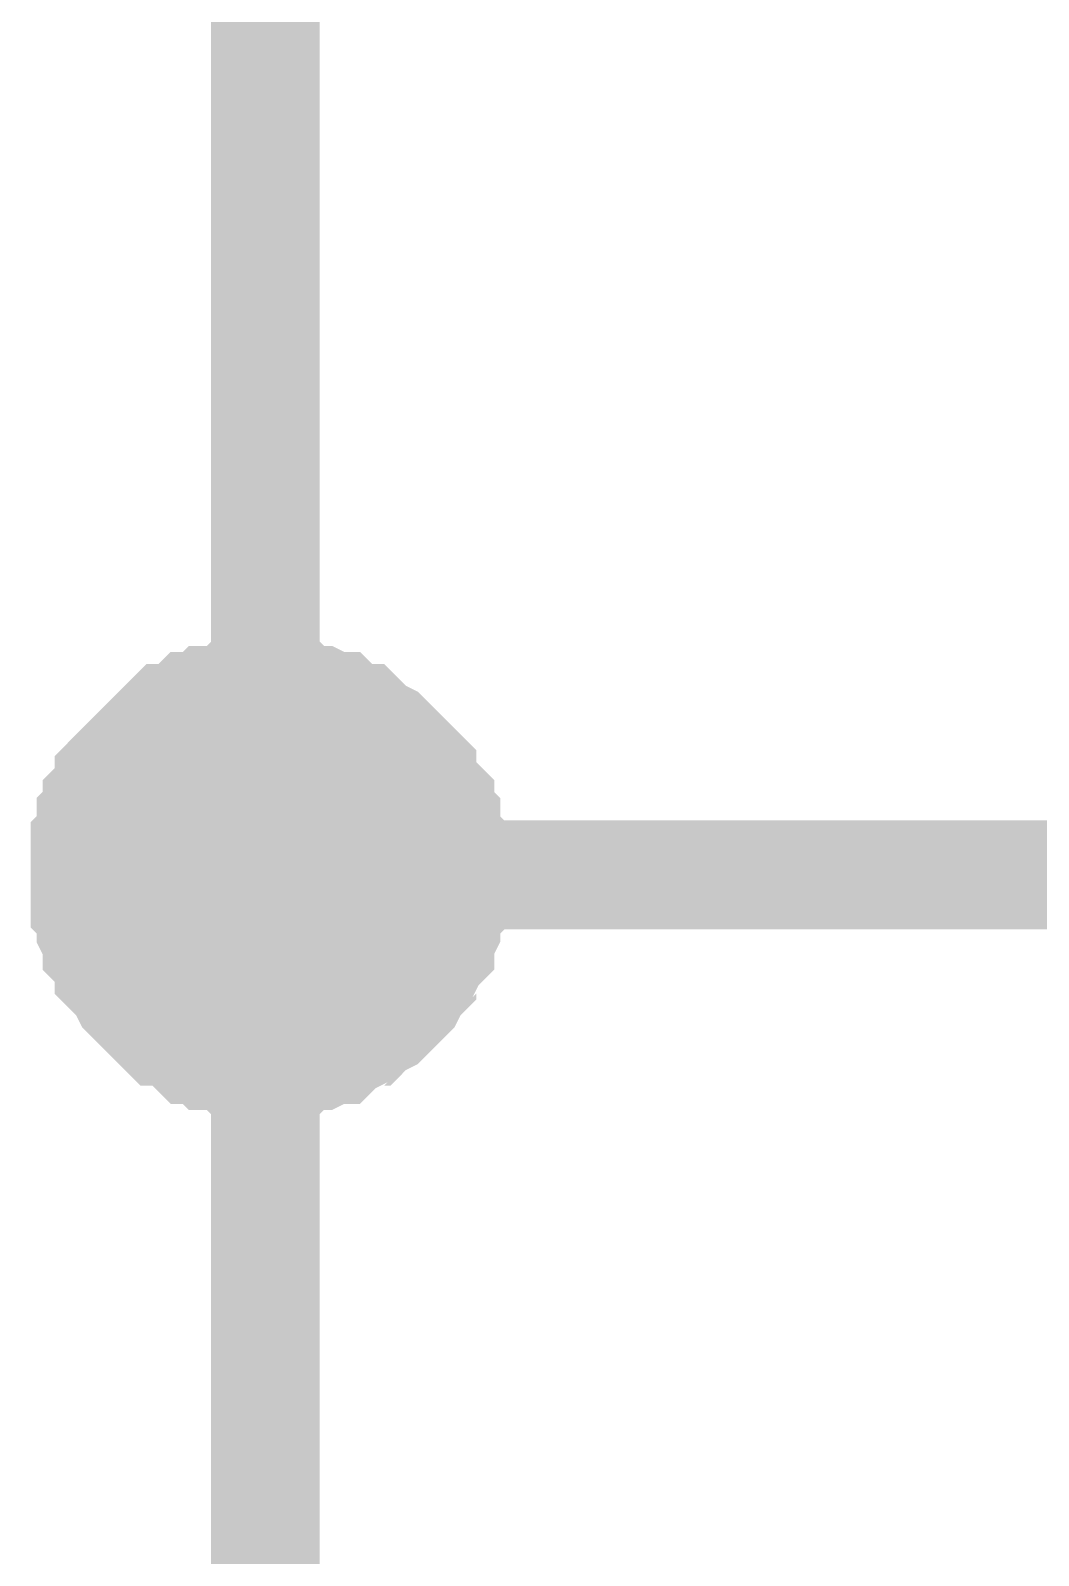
# Model space of a CAD drawing. Header units: millimetres. Extents: x 0 to 420, y 0 to 297.
# Drawn here: x 214.352 to 217.126, y 98.126 to 102.323 of the extents above; entities that cross this region are included whole.
import ezdxf

# ---------------------------------------------------------------- set-up
doc = ezdxf.new("R2010")
doc.units = ezdxf.units.MM
doc.layers.add('Sheet', color=255, linetype='Continuous')

msp = doc.modelspace()

# ---------------------------------------------------------------- linework, layer by layer
at = {"layer": 'Sheet'}
for points, const_width in [([(217.4976, 99.9991), (214.9984, 99.9991), (214.9984, 104.9998), (214.9984, 109.9841), (242.4898, 109.9841)], 0.2997), ([(214.5019, 99.9991), (214.5019, 100.0322), (214.5019, 100.0487), (214.5019, 100.0818), (214.5184, 100.0984), (214.5184, 100.1315), (214.5184, 100.1481), (214.535, 100.1646), (214.535, 100.1978), (214.5515, 100.2143), (214.5681, 100.2309), (214.5681, 100.264), (214.5846, 100.2806), (214.6012, 100.2971), (214.6177, 100.3137), (214.6343, 100.3302), (214.6509, 100.3468), (214.6674, 100.3633), (214.684, 100.3799), (214.7005, 100.3965), (214.7171, 100.413), (214.7336, 100.4296), (214.7667, 100.4296), (214.7833, 100.4461), (214.7998, 100.4627), (214.8329, 100.4627), (214.8495, 100.4793), (214.866, 100.4793), (214.8991, 100.4793), (214.9157, 100.4958), (214.9488, 100.4958), (214.9653, 100.4958), (214.9984, 100.4958)], 0.2997), ([(214.5019, 99.9991), (214.5019, 100.0322), (214.5019, 100.0487), (214.5019, 100.0818), (214.5184, 100.0984), (214.5184, 100.1315), (214.5184, 100.1481), (214.535, 100.1646), (214.535, 100.1978), (214.5515, 100.2143), (214.5681, 100.2309), (214.5681, 100.264), (214.5846, 100.2806), (214.6012, 100.2971), (214.6177, 100.3137), (214.6343, 100.3302), (214.6509, 100.3468), (214.6674, 100.3633), (214.684, 100.3799), (214.7005, 100.3965), (214.7171, 100.413), (214.7336, 100.4296), (214.7667, 100.4296), (214.7833, 100.4461), (214.7998, 100.4627), (214.8329, 100.4627), (214.8495, 100.4793), (214.866, 100.4793), (214.8991, 100.4793), (214.9157, 100.4958), (214.9488, 100.4958), (214.9653, 100.4958), (214.9984, 100.4958)], 0.2997), ([(214.5019, 99.9991), (214.5019, 100.0322), (214.5019, 100.0487), (214.5019, 100.0818), (214.5184, 100.0984), (214.5184, 100.1315), (214.5184, 100.1481), (214.535, 100.1646), (214.535, 100.1978), (214.5515, 100.2143), (214.5681, 100.2309), (214.5681, 100.264), (214.5846, 100.2806), (214.6012, 100.2971), (214.6177, 100.3137), (214.6343, 100.3302), (214.6509, 100.3468), (214.6674, 100.3633), (214.684, 100.3799), (214.7005, 100.3965), (214.7171, 100.413), (214.7336, 100.4296), (214.7667, 100.4296), (214.7833, 100.4461), (214.7998, 100.4627), (214.8329, 100.4627), (214.8495, 100.4793), (214.866, 100.4793), (214.8991, 100.4793), (214.9157, 100.4958), (214.9488, 100.4958), (214.9653, 100.4958), (214.9984, 100.4958)], 0.2997), ([(214.5019, 99.9991), (214.5019, 100.0322), (214.5019, 100.0487), (214.5019, 100.0818), (214.5184, 100.0984), (214.5184, 100.1315), (214.5184, 100.1481), (214.535, 100.1646), (214.535, 100.1978), (214.5515, 100.2143), (214.5681, 100.2309), (214.5681, 100.264), (214.5846, 100.2806), (214.6012, 100.2971), (214.6177, 100.3137), (214.6343, 100.3302), (214.6509, 100.3468), (214.6674, 100.3633), (214.684, 100.3799), (214.7005, 100.3965), (214.7171, 100.413), (214.7336, 100.4296), (214.7667, 100.4296), (214.7833, 100.4461), (214.7998, 100.4627), (214.8329, 100.4627), (214.8495, 100.4793), (214.866, 100.4793), (214.8991, 100.4793), (214.9157, 100.4958), (214.9488, 100.4958), (214.9653, 100.4958), (214.9984, 100.4958)], 0.2997), ([(214.9984, 100.4958), (214.9984, 100.4958)], 0.2997), ([(214.9984, 100.4958), (215.0315, 100.4958), (215.0481, 100.4958), (215.0812, 100.4958), (215.0977, 100.4793), (215.1308, 100.4793), (215.1474, 100.4793), (215.1805, 100.4627), (215.197, 100.4627), (215.2136, 100.4461), (215.2467, 100.4296), (215.2632, 100.4296), (215.2798, 100.413), (215.2963, 100.3965), (215.3294, 100.3799), (215.346, 100.3633), (215.3625, 100.3468), (215.3791, 100.3302), (215.3956, 100.3137), (215.4122, 100.2971), (215.4288, 100.2806), (215.4288, 100.264), (215.4453, 100.2309), (215.4619, 100.2143), (215.4784, 100.1978), (215.4784, 100.1646), (215.495, 100.1481), (215.495, 100.1315), (215.495, 100.0984), (215.5115, 100.0818), (215.5115, 100.0487), (215.5115, 100.0322), (215.5115, 99.9991)], 0.2997), ([(214.9984, 100.4958), (214.9984, 100.4958)], 0.2997), ([(214.9984, 100.4958), (215.0315, 100.4958), (215.0481, 100.4958), (215.0812, 100.4958), (215.0977, 100.4793), (215.1308, 100.4793), (215.1474, 100.4793), (215.1805, 100.4627), (215.197, 100.4627), (215.2136, 100.4461), (215.2467, 100.4296), (215.2632, 100.4296), (215.2798, 100.413), (215.2963, 100.3965), (215.3294, 100.3799), (215.346, 100.3633), (215.3625, 100.3468), (215.3791, 100.3302), (215.3956, 100.3137), (215.4122, 100.2971), (215.4288, 100.2806), (215.4288, 100.264), (215.4453, 100.2309), (215.4619, 100.2143), (215.4784, 100.1978), (215.4784, 100.1646), (215.495, 100.1481), (215.495, 100.1315), (215.495, 100.0984), (215.5115, 100.0818), (215.5115, 100.0487), (215.5115, 100.0322), (215.5115, 99.9991)], 0.2997), ([(214.9984, 100.4958), (214.9984, 100.4958)], 0.2997), ([(214.9984, 100.4958), (215.0315, 100.4958), (215.0481, 100.4958), (215.0812, 100.4958), (215.0977, 100.4793), (215.1308, 100.4793), (215.1474, 100.4793), (215.1805, 100.4627), (215.197, 100.4627), (215.2136, 100.4461), (215.2467, 100.4296), (215.2632, 100.4296), (215.2798, 100.413), (215.2963, 100.3965), (215.3294, 100.3799), (215.346, 100.3633), (215.3625, 100.3468), (215.3791, 100.3302), (215.3956, 100.3137), (215.4122, 100.2971), (215.4288, 100.2806), (215.4288, 100.264), (215.4453, 100.2309), (215.4619, 100.2143), (215.4784, 100.1978), (215.4784, 100.1646), (215.495, 100.1481), (215.495, 100.1315), (215.495, 100.0984), (215.5115, 100.0818), (215.5115, 100.0487), (215.5115, 100.0322), (215.5115, 99.9991)], 0.2997), ([(214.9984, 100.4958), (214.9984, 100.4958)], 0.2997), ([(214.9984, 100.4958), (215.0315, 100.4958), (215.0481, 100.4958), (215.0812, 100.4958), (215.0977, 100.4793), (215.1308, 100.4793), (215.1474, 100.4793), (215.1805, 100.4627), (215.197, 100.4627), (215.2136, 100.4461), (215.2467, 100.4296), (215.2632, 100.4296), (215.2798, 100.413), (215.2963, 100.3965), (215.3294, 100.3799), (215.346, 100.3633), (215.3625, 100.3468), (215.3791, 100.3302), (215.3956, 100.3137), (215.4122, 100.2971), (215.4288, 100.2806), (215.4288, 100.264), (215.4453, 100.2309), (215.4619, 100.2143), (215.4784, 100.1978), (215.4784, 100.1646), (215.495, 100.1481), (215.495, 100.1315), (215.495, 100.0984), (215.5115, 100.0818), (215.5115, 100.0487), (215.5115, 100.0322), (215.5115, 99.9991)], 0.2997), ([(214.5019, 99.9991), (214.5019, 100.0322), (214.5019, 100.0487), (214.5019, 100.0818), (214.5184, 100.0984), (214.5184, 100.1315), (214.5184, 100.1481), (214.535, 100.1646), (214.535, 100.1978), (214.5515, 100.2143), (214.5681, 100.2309), (214.5681, 100.264), (214.5846, 100.2806), (214.6012, 100.2971), (214.6177, 100.3137), (214.6343, 100.3302), (214.6509, 100.3468), (214.6674, 100.3633), (214.684, 100.3799), (214.7005, 100.3965), (214.7171, 100.413), (214.7336, 100.4296), (214.7667, 100.4296), (214.7833, 100.4461), (214.7998, 100.4627), (214.8329, 100.4627), (214.8495, 100.4793), (214.866, 100.4793), (214.8991, 100.4793), (214.9157, 100.4958), (214.9488, 100.4958), (214.9653, 100.4958), (214.9984, 100.4958)], 0.0991), ([(214.5019, 99.9991), (214.5019, 100.0322), (214.5019, 100.0487), (214.5019, 100.0818), (214.5184, 100.0984), (214.5184, 100.1315), (214.5184, 100.1481), (214.535, 100.1646), (214.535, 100.1978), (214.5515, 100.2143), (214.5681, 100.2309), (214.5681, 100.264), (214.5846, 100.2806), (214.6012, 100.2971), (214.6177, 100.3137), (214.6343, 100.3302), (214.6509, 100.3468), (214.6674, 100.3633), (214.684, 100.3799), (214.7005, 100.3965), (214.7171, 100.413), (214.7336, 100.4296), (214.7667, 100.4296), (214.7833, 100.4461), (214.7998, 100.4627), (214.8329, 100.4627), (214.8495, 100.4793), (214.866, 100.4793), (214.8991, 100.4793), (214.9157, 100.4958), (214.9488, 100.4958), (214.9653, 100.4958), (214.9984, 100.4958)], 0.0991), ([(214.5019, 99.9991), (214.5019, 100.0322), (214.5019, 100.0487), (214.5019, 100.0818), (214.5184, 100.0984), (214.5184, 100.1315), (214.5184, 100.1481), (214.535, 100.1646), (214.535, 100.1978), (214.5515, 100.2143), (214.5681, 100.2309), (214.5681, 100.264), (214.5846, 100.2806), (214.6012, 100.2971), (214.6177, 100.3137), (214.6343, 100.3302), (214.6509, 100.3468), (214.6674, 100.3633), (214.684, 100.3799), (214.7005, 100.3965), (214.7171, 100.413), (214.7336, 100.4296), (214.7667, 100.4296), (214.7833, 100.4461), (214.7998, 100.4627), (214.8329, 100.4627), (214.8495, 100.4793), (214.866, 100.4793), (214.8991, 100.4793), (214.9157, 100.4958), (214.9488, 100.4958), (214.9653, 100.4958), (214.9984, 100.4958)], 0.0991), ([(214.5019, 99.9991), (214.5019, 100.0322), (214.5019, 100.0487), (214.5019, 100.0818), (214.5184, 100.0984), (214.5184, 100.1315), (214.5184, 100.1481), (214.535, 100.1646), (214.535, 100.1978), (214.5515, 100.2143), (214.5681, 100.2309), (214.5681, 100.264), (214.5846, 100.2806), (214.6012, 100.2971), (214.6177, 100.3137), (214.6343, 100.3302), (214.6509, 100.3468), (214.6674, 100.3633), (214.684, 100.3799), (214.7005, 100.3965), (214.7171, 100.413), (214.7336, 100.4296), (214.7667, 100.4296), (214.7833, 100.4461), (214.7998, 100.4627), (214.8329, 100.4627), (214.8495, 100.4793), (214.866, 100.4793), (214.8991, 100.4793), (214.9157, 100.4958), (214.9488, 100.4958), (214.9653, 100.4958), (214.9984, 100.4958)], 0.0991), ([(214.9984, 100.4958), (214.9984, 100.4958)], 0.0991), ([(214.9984, 100.4958), (215.0315, 100.4958), (215.0481, 100.4958), (215.0812, 100.4958), (215.0977, 100.4793), (215.1308, 100.4793), (215.1474, 100.4793), (215.1805, 100.4627), (215.197, 100.4627), (215.2136, 100.4461), (215.2467, 100.4296), (215.2632, 100.4296), (215.2798, 100.413), (215.2963, 100.3965), (215.3294, 100.3799), (215.346, 100.3633), (215.3625, 100.3468), (215.3791, 100.3302), (215.3956, 100.3137), (215.4122, 100.2971), (215.4288, 100.2806), (215.4288, 100.264), (215.4453, 100.2309), (215.4619, 100.2143), (215.4784, 100.1978), (215.4784, 100.1646), (215.495, 100.1481), (215.495, 100.1315), (215.495, 100.0984), (215.5115, 100.0818), (215.5115, 100.0487), (215.5115, 100.0322), (215.5115, 99.9991)], 0.0991), ([(214.9984, 100.4958), (214.9984, 100.4958)], 0.0991), ([(214.9984, 100.4958), (215.0315, 100.4958), (215.0481, 100.4958), (215.0812, 100.4958), (215.0977, 100.4793), (215.1308, 100.4793), (215.1474, 100.4793), (215.1805, 100.4627), (215.197, 100.4627), (215.2136, 100.4461), (215.2467, 100.4296), (215.2632, 100.4296), (215.2798, 100.413), (215.2963, 100.3965), (215.3294, 100.3799), (215.346, 100.3633), (215.3625, 100.3468), (215.3791, 100.3302), (215.3956, 100.3137), (215.4122, 100.2971), (215.4288, 100.2806), (215.4288, 100.264), (215.4453, 100.2309), (215.4619, 100.2143), (215.4784, 100.1978), (215.4784, 100.1646), (215.495, 100.1481), (215.495, 100.1315), (215.495, 100.0984), (215.5115, 100.0818), (215.5115, 100.0487), (215.5115, 100.0322), (215.5115, 99.9991)], 0.0991), ([(214.9984, 100.4958), (214.9984, 100.4958)], 0.0991), ([(214.9984, 100.4958), (215.0315, 100.4958), (215.0481, 100.4958), (215.0812, 100.4958), (215.0977, 100.4793), (215.1308, 100.4793), (215.1474, 100.4793), (215.1805, 100.4627), (215.197, 100.4627), (215.2136, 100.4461), (215.2467, 100.4296), (215.2632, 100.4296), (215.2798, 100.413), (215.2963, 100.3965), (215.3294, 100.3799), (215.346, 100.3633), (215.3625, 100.3468), (215.3791, 100.3302), (215.3956, 100.3137), (215.4122, 100.2971), (215.4288, 100.2806), (215.4288, 100.264), (215.4453, 100.2309), (215.4619, 100.2143), (215.4784, 100.1978), (215.4784, 100.1646), (215.495, 100.1481), (215.495, 100.1315), (215.495, 100.0984), (215.5115, 100.0818), (215.5115, 100.0487), (215.5115, 100.0322), (215.5115, 99.9991)], 0.0991), ([(214.9984, 100.4958), (214.9984, 100.4958)], 0.0991), ([(214.9984, 100.4958), (215.0315, 100.4958), (215.0481, 100.4958), (215.0812, 100.4958), (215.0977, 100.4793), (215.1308, 100.4793), (215.1474, 100.4793), (215.1805, 100.4627), (215.197, 100.4627), (215.2136, 100.4461), (215.2467, 100.4296), (215.2632, 100.4296), (215.2798, 100.413), (215.2963, 100.3965), (215.3294, 100.3799), (215.346, 100.3633), (215.3625, 100.3468), (215.3791, 100.3302), (215.3956, 100.3137), (215.4122, 100.2971), (215.4288, 100.2806), (215.4288, 100.264), (215.4453, 100.2309), (215.4619, 100.2143), (215.4784, 100.1978), (215.4784, 100.1646), (215.495, 100.1481), (215.495, 100.1315), (215.495, 100.0984), (215.5115, 100.0818), (215.5115, 100.0487), (215.5115, 100.0322), (215.5115, 99.9991)], 0.0991), ([(214.9984, 99.4857), (214.9653, 99.4857), (214.9488, 99.4857), (214.9157, 99.4857), (214.8991, 99.5023), (214.866, 99.5023), (214.8495, 99.5023), (214.8329, 99.5188), (214.7998, 99.5188), (214.7833, 99.5354), (214.7667, 99.552), (214.7336, 99.5685), (214.7171, 99.5685), (214.7005, 99.5851), (214.684, 99.6016), (214.6674, 99.6182), (214.6509, 99.6348), (214.6343, 99.6513), (214.6177, 99.6679), (214.6012, 99.701), (214.5846, 99.7176), (214.5681, 99.7341), (214.5681, 99.7507), (214.5515, 99.7838), (214.535, 99.8003), (214.535, 99.8169), (214.5184, 99.85), (214.5184, 99.8666), (214.5184, 99.8997), (214.5019, 99.9163), (214.5019, 99.9494), (214.5019, 99.9659), (214.5019, 99.9991)], 0.2997), ([(214.5019, 99.9991), (214.5019, 99.9991)], 0.2997), ([(214.9984, 99.4857), (214.9653, 99.4857), (214.9488, 99.4857), (214.9157, 99.4857), (214.8991, 99.5023), (214.866, 99.5023), (214.8495, 99.5023), (214.8329, 99.5188), (214.7998, 99.5188), (214.7833, 99.5354), (214.7667, 99.552), (214.7336, 99.5685), (214.7171, 99.5685), (214.7005, 99.5851), (214.684, 99.6016), (214.6674, 99.6182), (214.6509, 99.6348), (214.6343, 99.6513), (214.6177, 99.6679), (214.6012, 99.701), (214.5846, 99.7176), (214.5681, 99.7341), (214.5681, 99.7507), (214.5515, 99.7838), (214.535, 99.8003), (214.535, 99.8169), (214.5184, 99.85), (214.5184, 99.8666), (214.5184, 99.8997), (214.5019, 99.9163), (214.5019, 99.9494), (214.5019, 99.9659), (214.5019, 99.9991)], 0.2997), ([(214.5019, 99.9991), (214.5019, 99.9991)], 0.2997), ([(214.9984, 99.4857), (214.9653, 99.4857), (214.9488, 99.4857), (214.9157, 99.4857), (214.8991, 99.5023), (214.866, 99.5023), (214.8495, 99.5023), (214.8329, 99.5188), (214.7998, 99.5188), (214.7833, 99.5354), (214.7667, 99.552), (214.7336, 99.5685), (214.7171, 99.5685), (214.7005, 99.5851), (214.684, 99.6016), (214.6674, 99.6182), (214.6509, 99.6348), (214.6343, 99.6513), (214.6177, 99.6679), (214.6012, 99.701), (214.5846, 99.7176), (214.5681, 99.7341), (214.5681, 99.7507), (214.5515, 99.7838), (214.535, 99.8003), (214.535, 99.8169), (214.5184, 99.85), (214.5184, 99.8666), (214.5184, 99.8997), (214.5019, 99.9163), (214.5019, 99.9494), (214.5019, 99.9659), (214.5019, 99.9991)], 0.2997), ([(214.5019, 99.9991), (214.5019, 99.9991)], 0.2997), ([(214.9984, 99.4857), (214.9653, 99.4857), (214.9488, 99.4857), (214.9157, 99.4857), (214.8991, 99.5023), (214.866, 99.5023), (214.8495, 99.5023), (214.8329, 99.5188), (214.7998, 99.5188), (214.7833, 99.5354), (214.7667, 99.552), (214.7336, 99.5685), (214.7171, 99.5685), (214.7005, 99.5851), (214.684, 99.6016), (214.6674, 99.6182), (214.6509, 99.6348), (214.6343, 99.6513), (214.6177, 99.6679), (214.6012, 99.701), (214.5846, 99.7176), (214.5681, 99.7341), (214.5681, 99.7507), (214.5515, 99.7838), (214.535, 99.8003), (214.535, 99.8169), (214.5184, 99.85), (214.5184, 99.8666), (214.5184, 99.8997), (214.5019, 99.9163), (214.5019, 99.9494), (214.5019, 99.9659), (214.5019, 99.9991)], 0.2997), ([(214.5019, 99.9991), (214.5019, 99.9991)], 0.2997), ([(242.4898, 94.9983), (214.9984, 94.9983), (214.9984, 99.9991)], 0.2997), ([(215.5115, 99.9991), (215.5115, 99.9659), (215.5115, 99.9494), (215.5115, 99.9163), (215.495, 99.8997), (215.495, 99.8666), (215.495, 99.85), (215.4784, 99.8169), (215.4784, 99.8003), (215.4619, 99.7838), (215.4453, 99.7507), (215.4288, 99.7341), (215.4288, 99.7176), (215.4122, 99.701), (215.3956, 99.6679), (215.3791, 99.6513), (215.3625, 99.6348), (215.346, 99.6182), (215.3294, 99.6016), (215.2963, 99.5851), (215.2798, 99.5685), (215.2632, 99.5685), (215.2467, 99.552), (215.2136, 99.5354), (215.197, 99.5188), (215.1805, 99.5188), (215.1474, 99.5023), (215.1308, 99.5023), (215.0977, 99.5023), (215.0812, 99.4857), (215.0481, 99.4857), (215.0315, 99.4857), (214.9984, 99.4857)], 0.2997), ([(215.5115, 99.9991), (215.5115, 99.9659), (215.5115, 99.9494), (215.5115, 99.9163), (215.495, 99.8997), (215.495, 99.8666), (215.495, 99.85), (215.4784, 99.8169), (215.4784, 99.8003), (215.4619, 99.7838), (215.4453, 99.7507), (215.4288, 99.7341), (215.4288, 99.7176), (215.4122, 99.701), (215.3956, 99.6679), (215.3791, 99.6513), (215.3625, 99.6348), (215.346, 99.6182), (215.3294, 99.6016), (215.2963, 99.5851), (215.2798, 99.5685), (215.2632, 99.5685), (215.2467, 99.552), (215.2136, 99.5354), (215.197, 99.5188), (215.1805, 99.5188), (215.1474, 99.5023), (215.1308, 99.5023), (215.0977, 99.5023), (215.0812, 99.4857), (215.0481, 99.4857), (215.0315, 99.4857), (214.9984, 99.4857)], 0.2997), ([(215.5115, 99.9991), (215.5115, 99.9659), (215.5115, 99.9494), (215.5115, 99.9163), (215.495, 99.8997), (215.495, 99.8666), (215.495, 99.85), (215.4784, 99.8169), (215.4784, 99.8003), (215.4619, 99.7838), (215.4453, 99.7507), (215.4288, 99.7341), (215.4288, 99.7176), (215.4122, 99.701), (215.3956, 99.6679), (215.3791, 99.6513), (215.3625, 99.6348), (215.346, 99.6182), (215.3294, 99.6016), (215.2963, 99.5851), (215.2798, 99.5685), (215.2632, 99.5685), (215.2467, 99.552), (215.2136, 99.5354), (215.197, 99.5188), (215.1805, 99.5188), (215.1474, 99.5023), (215.1308, 99.5023), (215.0977, 99.5023), (215.0812, 99.4857), (215.0481, 99.4857), (215.0315, 99.4857), (214.9984, 99.4857)], 0.2997), ([(215.5115, 99.9991), (215.5115, 99.9659), (215.5115, 99.9494), (215.5115, 99.9163), (215.495, 99.8997), (215.495, 99.8666), (215.495, 99.85), (215.4784, 99.8169), (215.4784, 99.8003), (215.4619, 99.7838), (215.4453, 99.7507), (215.4288, 99.7341), (215.4288, 99.7176), (215.4122, 99.701), (215.3956, 99.6679), (215.3791, 99.6513), (215.3625, 99.6348), (215.346, 99.6182), (215.3294, 99.6016), (215.2963, 99.5851), (215.2798, 99.5685), (215.2632, 99.5685), (215.2467, 99.552), (215.2136, 99.5354), (215.197, 99.5188), (215.1805, 99.5188), (215.1474, 99.5023), (215.1308, 99.5023), (215.0977, 99.5023), (215.0812, 99.4857), (215.0481, 99.4857), (215.0315, 99.4857), (214.9984, 99.4857)], 0.2997), ([(215.5115, 99.9991), (215.5115, 99.9991), (215.5115, 99.9991), (215.5115, 99.9991), (215.5115, 99.9991), (215.5115, 99.9991), (215.5115, 99.9991), (215.5115, 99.9991), (215.5115, 99.9991), (215.5115, 99.9991), (215.5115, 99.9991), (215.5115, 99.9991), (215.5115, 99.9991), (215.5115, 99.9991), (215.5115, 99.9991), (215.5115, 99.9991), (215.5115, 99.9991), (215.5115, 99.9991), (215.5115, 99.9991), (215.5115, 99.9991), (215.5115, 99.9991), (215.5115, 99.9991), (215.5115, 99.9991), (215.5115, 99.9991), (215.5115, 99.9991), (215.5115, 99.9991), (215.5115, 99.9991), (215.5115, 99.9991), (215.5115, 99.9991), (215.5115, 99.9991), (215.5115, 99.9991), (215.5115, 99.9991), (215.5115, 99.9991)], 0.2997), ([(215.5115, 99.9991), (215.5115, 99.9991)], 0.2997), ([(215.5115, 99.9991), (215.5115, 99.9991), (215.5115, 99.9991), (215.5115, 99.9991), (215.5115, 99.9991), (215.5115, 99.9991), (215.5115, 99.9991), (215.5115, 99.9991), (215.5115, 99.9991), (215.5115, 99.9991), (215.5115, 99.9991), (215.5115, 99.9991), (215.5115, 99.9991), (215.5115, 99.9991), (215.5115, 99.9991), (215.5115, 99.9991), (215.5115, 99.9991), (215.5115, 99.9991), (215.5115, 99.9991), (215.5115, 99.9991), (215.5115, 99.9991), (215.5115, 99.9991), (215.5115, 99.9991), (215.5115, 99.9991), (215.5115, 99.9991), (215.5115, 99.9991), (215.5115, 99.9991), (215.5115, 99.9991), (215.5115, 99.9991), (215.5115, 99.9991), (215.5115, 99.9991), (215.5115, 99.9991), (215.5115, 99.9991)], 0.2997), ([(215.5115, 99.9991), (215.5115, 99.9991)], 0.2997), ([(215.5115, 99.9991), (215.5115, 99.9991), (215.5115, 99.9991), (215.5115, 99.9991), (215.5115, 99.9991), (215.5115, 99.9991), (215.5115, 99.9991), (215.5115, 99.9991), (215.5115, 99.9991), (215.5115, 99.9991), (215.5115, 99.9991), (215.5115, 99.9991), (215.5115, 99.9991), (215.5115, 99.9991), (215.5115, 99.9991), (215.5115, 99.9991), (215.5115, 99.9991), (215.5115, 99.9991), (215.5115, 99.9991), (215.5115, 99.9991), (215.5115, 99.9991), (215.5115, 99.9991), (215.5115, 99.9991), (215.5115, 99.9991), (215.5115, 99.9991), (215.5115, 99.9991), (215.5115, 99.9991), (215.5115, 99.9991), (215.5115, 99.9991), (215.5115, 99.9991), (215.5115, 99.9991), (215.5115, 99.9991), (215.5115, 99.9991)], 0.2997), ([(215.5115, 99.9991), (215.5115, 99.9991)], 0.2997), ([(215.5115, 99.9991), (215.5115, 99.9991), (215.5115, 99.9991), (215.5115, 99.9991), (215.5115, 99.9991), (215.5115, 99.9991), (215.5115, 99.9991), (215.5115, 99.9991), (215.5115, 99.9991), (215.5115, 99.9991), (215.5115, 99.9991), (215.5115, 99.9991), (215.5115, 99.9991), (215.5115, 99.9991), (215.5115, 99.9991), (215.5115, 99.9991), (215.5115, 99.9991), (215.5115, 99.9991), (215.5115, 99.9991), (215.5115, 99.9991), (215.5115, 99.9991), (215.5115, 99.9991), (215.5115, 99.9991), (215.5115, 99.9991), (215.5115, 99.9991), (215.5115, 99.9991), (215.5115, 99.9991), (215.5115, 99.9991), (215.5115, 99.9991), (215.5115, 99.9991), (215.5115, 99.9991), (215.5115, 99.9991), (215.5115, 99.9991)], 0.2997), ([(215.5115, 99.9991), (215.5115, 99.9991)], 0.2997), ([(214.9984, 99.4857), (214.9653, 99.4857), (214.9488, 99.4857), (214.9157, 99.4857), (214.8991, 99.5023), (214.866, 99.5023), (214.8495, 99.5023), (214.8329, 99.5188), (214.7998, 99.5188), (214.7833, 99.5354), (214.7667, 99.552), (214.7336, 99.5685), (214.7171, 99.5685), (214.7005, 99.5851), (214.684, 99.6016), (214.6674, 99.6182), (214.6509, 99.6348), (214.6343, 99.6513), (214.6177, 99.6679), (214.6012, 99.701), (214.5846, 99.7176), (214.5681, 99.7341), (214.5681, 99.7507), (214.5515, 99.7838), (214.535, 99.8003), (214.535, 99.8169), (214.5184, 99.85), (214.5184, 99.8666), (214.5184, 99.8997), (214.5019, 99.9163), (214.5019, 99.9494), (214.5019, 99.9659), (214.5019, 99.9991)], 0.0991), ([(214.5019, 99.9991), (214.5019, 99.9991)], 0.0991), ([(214.9984, 99.4857), (214.9653, 99.4857), (214.9488, 99.4857), (214.9157, 99.4857), (214.8991, 99.5023), (214.866, 99.5023), (214.8495, 99.5023), (214.8329, 99.5188), (214.7998, 99.5188), (214.7833, 99.5354), (214.7667, 99.552), (214.7336, 99.5685), (214.7171, 99.5685), (214.7005, 99.5851), (214.684, 99.6016), (214.6674, 99.6182), (214.6509, 99.6348), (214.6343, 99.6513), (214.6177, 99.6679), (214.6012, 99.701), (214.5846, 99.7176), (214.5681, 99.7341), (214.5681, 99.7507), (214.5515, 99.7838), (214.535, 99.8003), (214.535, 99.8169), (214.5184, 99.85), (214.5184, 99.8666), (214.5184, 99.8997), (214.5019, 99.9163), (214.5019, 99.9494), (214.5019, 99.9659), (214.5019, 99.9991)], 0.0991), ([(214.5019, 99.9991), (214.5019, 99.9991)], 0.0991), ([(214.9984, 99.4857), (214.9653, 99.4857), (214.9488, 99.4857), (214.9157, 99.4857), (214.8991, 99.5023), (214.866, 99.5023), (214.8495, 99.5023), (214.8329, 99.5188), (214.7998, 99.5188), (214.7833, 99.5354), (214.7667, 99.552), (214.7336, 99.5685), (214.7171, 99.5685), (214.7005, 99.5851), (214.684, 99.6016), (214.6674, 99.6182), (214.6509, 99.6348), (214.6343, 99.6513), (214.6177, 99.6679), (214.6012, 99.701), (214.5846, 99.7176), (214.5681, 99.7341), (214.5681, 99.7507), (214.5515, 99.7838), (214.535, 99.8003), (214.535, 99.8169), (214.5184, 99.85), (214.5184, 99.8666), (214.5184, 99.8997), (214.5019, 99.9163), (214.5019, 99.9494), (214.5019, 99.9659), (214.5019, 99.9991)], 0.0991), ([(214.5019, 99.9991), (214.5019, 99.9991)], 0.0991), ([(214.9984, 99.4857), (214.9653, 99.4857), (214.9488, 99.4857), (214.9157, 99.4857), (214.8991, 99.5023), (214.866, 99.5023), (214.8495, 99.5023), (214.8329, 99.5188), (214.7998, 99.5188), (214.7833, 99.5354), (214.7667, 99.552), (214.7336, 99.5685), (214.7171, 99.5685), (214.7005, 99.5851), (214.684, 99.6016), (214.6674, 99.6182), (214.6509, 99.6348), (214.6343, 99.6513), (214.6177, 99.6679), (214.6012, 99.701), (214.5846, 99.7176), (214.5681, 99.7341), (214.5681, 99.7507), (214.5515, 99.7838), (214.535, 99.8003), (214.535, 99.8169), (214.5184, 99.85), (214.5184, 99.8666), (214.5184, 99.8997), (214.5019, 99.9163), (214.5019, 99.9494), (214.5019, 99.9659), (214.5019, 99.9991)], 0.0991), ([(214.5019, 99.9991), (214.5019, 99.9991)], 0.0991), ([(215.5115, 99.9991), (215.5115, 99.9659), (215.5115, 99.9494), (215.5115, 99.9163), (215.495, 99.8997), (215.495, 99.8666), (215.495, 99.85), (215.4784, 99.8169), (215.4784, 99.8003), (215.4619, 99.7838), (215.4453, 99.7507), (215.4288, 99.7341), (215.4288, 99.7176), (215.4122, 99.701), (215.3956, 99.6679), (215.3791, 99.6513), (215.3625, 99.6348), (215.346, 99.6182), (215.3294, 99.6016), (215.2963, 99.5851), (215.2798, 99.5685), (215.2632, 99.5685), (215.2467, 99.552), (215.2136, 99.5354), (215.197, 99.5188), (215.1805, 99.5188), (215.1474, 99.5023), (215.1308, 99.5023), (215.0977, 99.5023), (215.0812, 99.4857), (215.0481, 99.4857), (215.0315, 99.4857), (214.9984, 99.4857)], 0.0991), ([(215.5115, 99.9991), (215.5115, 99.9659), (215.5115, 99.9494), (215.5115, 99.9163), (215.495, 99.8997), (215.495, 99.8666), (215.495, 99.85), (215.4784, 99.8169), (215.4784, 99.8003), (215.4619, 99.7838), (215.4453, 99.7507), (215.4288, 99.7341), (215.4288, 99.7176), (215.4122, 99.701), (215.3956, 99.6679), (215.3791, 99.6513), (215.3625, 99.6348), (215.346, 99.6182), (215.3294, 99.6016), (215.2963, 99.5851), (215.2798, 99.5685), (215.2632, 99.5685), (215.2467, 99.552), (215.2136, 99.5354), (215.197, 99.5188), (215.1805, 99.5188), (215.1474, 99.5023), (215.1308, 99.5023), (215.0977, 99.5023), (215.0812, 99.4857), (215.0481, 99.4857), (215.0315, 99.4857), (214.9984, 99.4857)], 0.0991), ([(215.5115, 99.9991), (215.5115, 99.9659), (215.5115, 99.9494), (215.5115, 99.9163), (215.495, 99.8997), (215.495, 99.8666), (215.495, 99.85), (215.4784, 99.8169), (215.4784, 99.8003), (215.4619, 99.7838), (215.4453, 99.7507), (215.4288, 99.7341), (215.4288, 99.7176), (215.4122, 99.701), (215.3956, 99.6679), (215.3791, 99.6513), (215.3625, 99.6348), (215.346, 99.6182), (215.3294, 99.6016), (215.2963, 99.5851), (215.2798, 99.5685), (215.2632, 99.5685), (215.2467, 99.552), (215.2136, 99.5354), (215.197, 99.5188), (215.1805, 99.5188), (215.1474, 99.5023), (215.1308, 99.5023), (215.0977, 99.5023), (215.0812, 99.4857), (215.0481, 99.4857), (215.0315, 99.4857), (214.9984, 99.4857)], 0.0991), ([(215.5115, 99.9991), (215.5115, 99.9659), (215.5115, 99.9494), (215.5115, 99.9163), (215.495, 99.8997), (215.495, 99.8666), (215.495, 99.85), (215.4784, 99.8169), (215.4784, 99.8003), (215.4619, 99.7838), (215.4453, 99.7507), (215.4288, 99.7341), (215.4288, 99.7176), (215.4122, 99.701), (215.3956, 99.6679), (215.3791, 99.6513), (215.3625, 99.6348), (215.346, 99.6182), (215.3294, 99.6016), (215.2963, 99.5851), (215.2798, 99.5685), (215.2632, 99.5685), (215.2467, 99.552), (215.2136, 99.5354), (215.197, 99.5188), (215.1805, 99.5188), (215.1474, 99.5023), (215.1308, 99.5023), (215.0977, 99.5023), (215.0812, 99.4857), (215.0481, 99.4857), (215.0315, 99.4857), (214.9984, 99.4857)], 0.0991), ([(215.5115, 99.9991), (215.5115, 99.9991), (215.5115, 99.9991), (215.5115, 99.9991), (215.5115, 99.9991), (215.5115, 99.9991), (215.5115, 99.9991), (215.5115, 99.9991), (215.5115, 99.9991), (215.5115, 99.9991), (215.5115, 99.9991), (215.5115, 99.9991), (215.5115, 99.9991), (215.5115, 99.9991), (215.5115, 99.9991), (215.5115, 99.9991), (215.5115, 99.9991), (215.5115, 99.9991), (215.5115, 99.9991), (215.5115, 99.9991), (215.5115, 99.9991), (215.5115, 99.9991), (215.5115, 99.9991), (215.5115, 99.9991), (215.5115, 99.9991), (215.5115, 99.9991), (215.5115, 99.9991), (215.5115, 99.9991), (215.5115, 99.9991), (215.5115, 99.9991), (215.5115, 99.9991), (215.5115, 99.9991), (215.5115, 99.9991)], 0.0991), ([(215.5115, 99.9991), (215.5115, 99.9991)], 0.0991), ([(215.5115, 99.9991), (215.5115, 99.9991), (215.5115, 99.9991), (215.5115, 99.9991), (215.5115, 99.9991), (215.5115, 99.9991), (215.5115, 99.9991), (215.5115, 99.9991), (215.5115, 99.9991), (215.5115, 99.9991), (215.5115, 99.9991), (215.5115, 99.9991), (215.5115, 99.9991), (215.5115, 99.9991), (215.5115, 99.9991), (215.5115, 99.9991), (215.5115, 99.9991), (215.5115, 99.9991), (215.5115, 99.9991), (215.5115, 99.9991), (215.5115, 99.9991), (215.5115, 99.9991), (215.5115, 99.9991), (215.5115, 99.9991), (215.5115, 99.9991), (215.5115, 99.9991), (215.5115, 99.9991), (215.5115, 99.9991), (215.5115, 99.9991), (215.5115, 99.9991), (215.5115, 99.9991), (215.5115, 99.9991), (215.5115, 99.9991)], 0.0991), ([(215.5115, 99.9991), (215.5115, 99.9991)], 0.0991), ([(215.5115, 99.9991), (215.5115, 99.9991), (215.5115, 99.9991), (215.5115, 99.9991), (215.5115, 99.9991), (215.5115, 99.9991), (215.5115, 99.9991), (215.5115, 99.9991), (215.5115, 99.9991), (215.5115, 99.9991), (215.5115, 99.9991), (215.5115, 99.9991), (215.5115, 99.9991), (215.5115, 99.9991), (215.5115, 99.9991), (215.5115, 99.9991), (215.5115, 99.9991), (215.5115, 99.9991), (215.5115, 99.9991), (215.5115, 99.9991), (215.5115, 99.9991), (215.5115, 99.9991), (215.5115, 99.9991), (215.5115, 99.9991), (215.5115, 99.9991), (215.5115, 99.9991), (215.5115, 99.9991), (215.5115, 99.9991), (215.5115, 99.9991), (215.5115, 99.9991), (215.5115, 99.9991), (215.5115, 99.9991), (215.5115, 99.9991)], 0.0991), ([(215.5115, 99.9991), (215.5115, 99.9991)], 0.0991), ([(215.5115, 99.9991), (215.5115, 99.9991), (215.5115, 99.9991), (215.5115, 99.9991), (215.5115, 99.9991), (215.5115, 99.9991), (215.5115, 99.9991), (215.5115, 99.9991), (215.5115, 99.9991), (215.5115, 99.9991), (215.5115, 99.9991), (215.5115, 99.9991), (215.5115, 99.9991), (215.5115, 99.9991), (215.5115, 99.9991), (215.5115, 99.9991), (215.5115, 99.9991), (215.5115, 99.9991), (215.5115, 99.9991), (215.5115, 99.9991), (215.5115, 99.9991), (215.5115, 99.9991), (215.5115, 99.9991), (215.5115, 99.9991), (215.5115, 99.9991), (215.5115, 99.9991), (215.5115, 99.9991), (215.5115, 99.9991), (215.5115, 99.9991), (215.5115, 99.9991), (215.5115, 99.9991), (215.5115, 99.9991), (215.5115, 99.9991)], 0.0991), ([(215.5115, 99.9991), (215.5115, 99.9991)], 0.0991)]:
    msp.add_lwpolyline(points, dxfattribs=dict(at, const_width=const_width))
at = {"layer": 'Sheet', "const_width": 0.508}
msp.add_lwpolyline([(214.746, 100, 1), (215.254, 100, 1)], format="xyb", close=True, dxfattribs=at)

doc.saveas('drawing.dxf')
